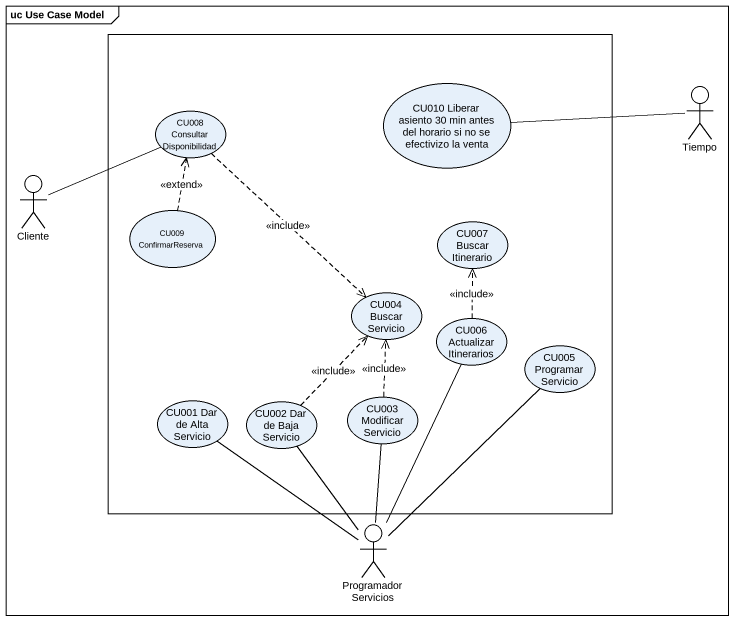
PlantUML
@startuml
mainframe uc Use Case Model
rectangle " " as rectangle1 {
  usecase "CU008 Consultar Disponibilidad" as CU008_Consultar
  usecase "CU010 Liberar asiento 30 min antes del horario si no se efectivizo la venta" as CU010_Liberar_asiento_30
  usecase "CU009 ConfirmarReserva" as CU009_ConfirmarReserva
  usecase "CU007 Buscar Itinerario" as CU007_Buscar_Itinerario
  usecase "CU004 Buscar Servicio" as CU004_Buscar_Servicio
  usecase "CU006 Actualizar Itinerarios" as CU006_Actualizar_Itinerarios
  usecase "CU005 Programar Servicio" as CU005_Programar_Servicio
  usecase "CU001 Dar de Alta Servicio" as CU001_Dar_de_Alta_Servicio
  usecase "CU002 Dar de Baja Servicio" as CU002_Dar_de_Baja_Servicio
  usecase "CU003 Modificar Servicio" as CU003_Modificar_Servicio
}
actor Tiempo
actor Cliente
actor "Programador Servicios" as Programador_Servicios
CU008_Consultar ..> CU004_Buscar_Servicio : <<include>>
Tiempo -left- CU010_Liberar_asiento_30
Cliente -right- CU008_Consultar
CU009_ConfirmarReserva .up.> CU008_Consultar : <<extend>>
CU006_Actualizar_Itinerarios .up.> CU007_Buscar_Itinerario : <<include>>
CU002_Dar_de_Baja_Servicio .up.> CU004_Buscar_Servicio : <<include>>
CU003_Modificar_Servicio .up.> CU004_Buscar_Servicio : <<include>>
Programador_Servicios -up- CU006_Actualizar_Itinerarios
Programador_Servicios -up- CU005_Programar_Servicio
Programador_Servicios -up- CU001_Dar_de_Alta_Servicio
Programador_Servicios -up- CU002_Dar_de_Baja_Servicio
Programador_Servicios -up- CU003_Modificar_Servicio
@enduml
